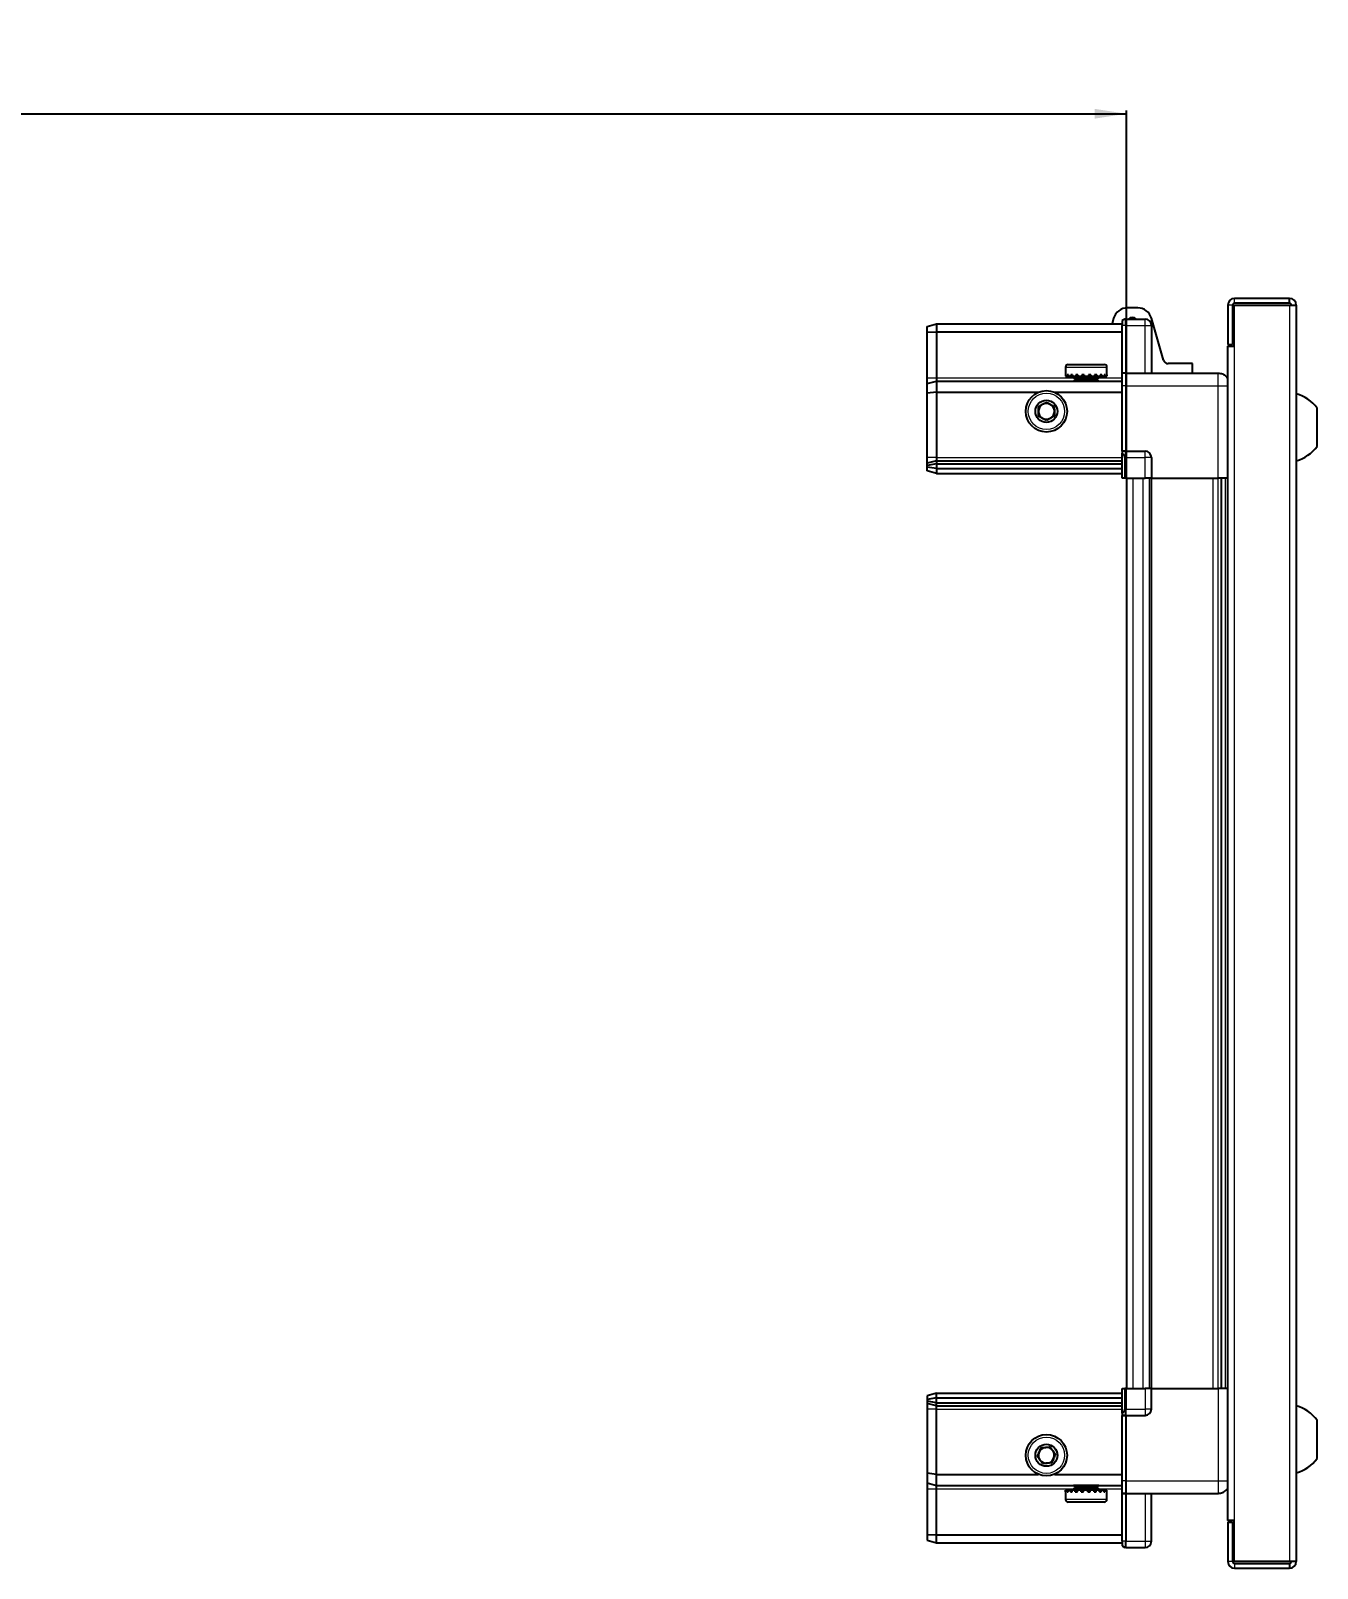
# Model space of a CAD drawing. Header units: millimetres. Extents: x 1214 to 5587, y -75 to 1843.
# Drawn here: x 3612.2 to 4016.4, y 1263.8 to 1746.9 of the extents above; entities that cross this region are included whole.
import ezdxf

# ---------------------------------------------------------------- set-up
doc = ezdxf.new("R2010")
doc.units = ezdxf.units.MM
doc.layers.add('FORMAT', color=7, linetype='Continuous')
doc.styles.add('SLDTEXTSTYLE0', font='TXT', dxfattribs={"width": 0.75})
doc.dimstyles.new('SLDDIMSTYLE0', dxfattribs={"dimtxt": 20, "dimasz": 10, "dimexe": 0, "dimexo": 0.0625, "dimgap": 5, "dimtad": 2, "dimdec": 1, "dimrnd": 1e-09, "dimzin": 12, "dimdsep": 46, "dimtxsty": 'SLDTEXTSTYLE0', "dimsah": 1, "dimcen": 0.09, "dimadec": 0, "dimazin": 3, "dimtfac": 1, "dimtofl": 0, "dimtmove": 0, "dimatfit": 3, "dimfxl": 0, "dimfrac": 2, "dimtolj": 1, "dimtzin": 12, "dimarcsym": 0})

# ---------------------------------------------------------------- blocks, each defined once
blk = doc.blocks.new('_D_5')
at = {"layer": 'FORMAT'}
for p, q in [((3056.46, 1606.34), (3056.46, 1721.83)), ((3056.46, 1720.83), (3956.46, 1720.83)), ((3956.46, 1606.34), (3956.46, 1721.83))]:
    blk.add_line(p, q, dxfattribs=at)
for points in [[(3056.46, 1720.83), (3066.46, 1719.29), (3066.46, 1722.37)], [(3956.46, 1720.83), (3946.46, 1722.37), (3946.46, 1719.29)]]:
    blk.add_solid(points, dxfattribs=at)
at = {"layer": 'FORMAT', "insert": (3484.29, 1746.61), "char_height": 20, "attachment_point": 1, "style": 'SLDTEXTSTYLE0'}
blk.add_mtext('900', dxfattribs=at)

msp = doc.modelspace()

# ---------------------------------------------------------------- linework, layer by layer
at = {"color": 7, "linetype": 'Continuous', "lineweight": 25}
for p, q in [((4007.71, 1662.83), (3990.41, 1662.83)), ((4007.71, 1661.33), (4007.71, 1662.83)), ((3960, 1659.83), (3956.77, 1659.83)), ((3988.31, 1660.73), (3988.31, 1648.33)), ((3989.81, 1660.73), (3989.81, 1648.33)), ((3990.31, 1647.83), (3990.31, 1660.73)), ((3990.31, 1660.73), (4007.71, 1660.73)), ((4007.71, 1661.33), (3990.41, 1661.33)), ((4007.71, 1660.73), (4009.81, 1660.73)), ((4009.81, 1660.73), (4009.81, 1265.93)), ((3893.81, 1654.03), (3896.81, 1654.83)), ((3893.81, 1652.17), (3893.81, 1654.03)), ((3893.81, 1652.17), (3896.81, 1652.33)), ((3893.81, 1637.83), (3893.81, 1652.17)), ((3896.81, 1654.83), (3896.81, 1652.33)), ((3896.81, 1654.83), (3955.11, 1654.83)), ((3896.81, 1652.33), (3896.81, 1637.83)), ((3896.81, 1652.33), (3955.11, 1652.33)), ((3952.44, 1656.57), (3951.95, 1654.83)), ((3955.98, 1656.33), (3955.11, 1655.83)), ((3955.11, 1655.83), (3955.11, 1654.33)), ((3955.11, 1639.53), (3955.11, 1654.33)), ((3956.31, 1656.33), (3955.98, 1656.33)), ((3956.31, 1654.33), (3956.31, 1656.33)), ((3956.31, 1656.33), (3962.31, 1656.33)), ((3956.31, 1654.33), (3956.31, 1639.53)), ((3964.31, 1654.33), (3964.31, 1639.33)), ((3968.09, 1643.42), (3964.32, 1656.57)), ((3988.21, 1647.83), (3988.21, 1278.83)), ((3988.21, 1647.83), (3990.31, 1647.83)), ((3988.31, 1648.33), (3989.81, 1648.33)), ((3893.81, 1636.03), (3893.81, 1637.83)), ((3896.81, 1637.83), (3896.81, 1636.83)), ((3937.31, 1641.23), (3937.31, 1638.33)), ((3937.31, 1638.33), (3937.35, 1638.33)), ((3937.47, 1638.83), (3937.35, 1638.83)), ((3937.35, 1638.83), (3937.35, 1638.33)), ((3937.35, 1638.33), (3937.47, 1638.33)), ((3937.47, 1638.83), (3937.47, 1638.33)), ((3937.47, 1638.33), (3937.88, 1638.33)), ((3938.22, 1638.83), (3937.88, 1638.83)), ((3937.88, 1638.83), (3937.88, 1638.33)), ((3937.88, 1638.33), (3938.22, 1638.33)), ((3938.11, 1642.03), (3949.51, 1642.03)), ((3938.22, 1638.83), (3938.22, 1638.33)), ((3938.22, 1638.33), (3938.99, 1638.33)), ((3939.52, 1638.83), (3938.99, 1638.83)), ((3938.99, 1638.83), (3938.99, 1638.33)), ((3938.99, 1638.33), (3939.52, 1638.33)), ((3939.41, 1638.33), (3939.41, 1638.23)), ((3939.41, 1638.23), (3948.21, 1638.23)), ((3939.52, 1638.83), (3939.52, 1638.33)), ((3939.52, 1638.33), (3940.57, 1638.33)), ((3939.81, 1637.83), (3940.5, 1637.35)), ((3939.81, 1637.83), (3947.81, 1637.83)), ((3941.23, 1638.83), (3940.57, 1638.83)), ((3940.57, 1638.83), (3940.57, 1638.33)), ((3940.57, 1638.33), (3941.23, 1638.33)), ((3941.23, 1638.83), (3941.23, 1638.33)), ((3941.23, 1638.33), (3942.47, 1638.33)), ((3943.2, 1638.83), (3942.47, 1638.83)), ((3942.47, 1638.83), (3942.47, 1638.33)), ((3942.47, 1638.33), (3942.91, 1638.33)), ((3942.91, 1638.83), (3942.91, 1638.33)), ((3943.2, 1638.83), (3943.2, 1638.33)), ((3943.2, 1638.33), (3944.5, 1638.33)), ((3945.23, 1638.83), (3944.5, 1638.83)), ((3944.5, 1638.83), (3944.5, 1638.33)), ((3944.77, 1638.83), (3944.77, 1638.33)), ((3944.77, 1638.33), (3945.23, 1638.33)), ((3945.23, 1638.83), (3945.23, 1638.33)), ((3945.23, 1638.33), (3946.47, 1638.33)), ((3947.12, 1638.83), (3946.47, 1638.83)), ((3946.47, 1638.83), (3946.47, 1638.33)), ((3946.47, 1638.33), (3947.12, 1638.33)), ((3947.12, 1638.83), (3947.12, 1638.33)), ((3947.12, 1638.33), (3948.17, 1638.33)), ((3947.12, 1637.35), (3947.81, 1637.83)), ((3948.69, 1638.83), (3948.17, 1638.83)), ((3948.17, 1638.83), (3948.17, 1638.33)), ((3948.17, 1638.33), (3948.69, 1638.33)), ((3948.21, 1638.23), (3948.21, 1638.33)), ((3948.69, 1638.83), (3948.69, 1638.33)), ((3948.69, 1638.33), (3949.45, 1638.33)), ((3949.78, 1638.83), (3949.45, 1638.83)), ((3949.45, 1638.83), (3949.45, 1638.33)), ((3949.45, 1638.33), (3949.78, 1638.33)), ((3949.78, 1638.83), (3949.78, 1638.33)), ((3949.78, 1638.33), (3950.17, 1638.33)), ((3950.28, 1638.83), (3950.17, 1638.83)), ((3950.17, 1638.83), (3950.17, 1638.33)), ((3950.17, 1638.33), (3950.28, 1638.33)), ((3950.28, 1638.83), (3950.28, 1638.33)), ((3950.28, 1638.33), (3950.31, 1638.33)), ((3950.31, 1638.33), (3950.31, 1641.23)), ((3955.11, 1639.33), (3955.11, 1639.53)), ((3956.31, 1639.33), (3955.11, 1639.33)), ((3955.11, 1635.33), (3955.11, 1639.33)), ((3956.31, 1639.53), (3956.31, 1639.33)), ((3956.31, 1639.33), (3956.31, 1635.33)), ((3956.31, 1639.33), (3985.31, 1639.33)), ((3977.26, 1642.33), (3969.53, 1642.33)), ((3977.26, 1639.33), (3977.26, 1642.33)), ((3893.81, 1636.03), (3896.81, 1636.83)), ((3893.81, 1633), (3893.81, 1636.03)), ((3896.81, 1633.33), (3893.81, 1633)), ((3893.81, 1612.83), (3893.81, 1633)), ((3896.81, 1636.83), (3896.81, 1633.33)), ((3896.81, 1636.83), (3955.11, 1636.83)), ((3896.81, 1633.33), (3896.81, 1612.83)), ((3896.81, 1633.33), (3928.81, 1633.33)), ((3933.81, 1633.33), (3955.11, 1633.33)), ((3940.5, 1637.35), (3939.81, 1636.86)), ((3939.81, 1636.86), (3939.81, 1636.83)), ((3939.81, 1636.86), (3947.81, 1636.86)), ((3940.5, 1637.35), (3947.12, 1637.35)), ((3947.81, 1636.86), (3947.12, 1637.35)), ((3947.81, 1636.83), (3947.81, 1636.86)), ((3955.11, 1615.03), (3955.11, 1635.33)), ((3956.31, 1635.33), (3956.31, 1615.03)), ((4016.41, 1616.33), (4016.41, 1628.33)), ((3955.11, 1614.83), (3955.11, 1615.03)), ((3956.31, 1614.83), (3955.11, 1614.83)), ((3955.11, 1614.83), (3955.11, 1614.15)), ((3955.11, 1606.33), (3955.11, 1614.15)), ((3956.31, 1615.03), (3956.31, 1614.83)), ((3956.31, 1612.83), (3956.31, 1614.83)), ((3956.31, 1612.83), (3956.31, 1614.83)), ((3956.31, 1614.83), (3962.31, 1614.83)), ((3893.81, 1611.03), (3893.81, 1612.83)), ((3896.81, 1611.83), (3893.81, 1611.03)), ((3893.81, 1610.29), (3893.81, 1611.03)), ((3896.81, 1610.83), (3893.81, 1610.29)), ((3893.81, 1609.78), (3893.81, 1610.29)), ((3896.81, 1609.33), (3893.81, 1609.78)), ((3893.81, 1608.63), (3893.81, 1609.78)), ((3896.81, 1612.83), (3896.81, 1611.83)), ((3896.81, 1611.83), (3896.81, 1610.83)), ((3896.81, 1611.83), (3955.11, 1611.83)), ((3896.81, 1610.83), (3896.81, 1609.33)), ((3896.81, 1610.83), (3955.11, 1610.83)), ((3896.81, 1609.33), (3955.11, 1609.33)), ((3896.81, 1609.33), (3896.81, 1607.83)), ((3955.98, 1612.83), (3955.98, 1606.33)), ((3956.31, 1612.83), (3956.31, 1606.33)), ((3964.31, 1612.83), (3964.31, 1606.33)), ((3896.81, 1607.83), (3893.81, 1608.63)), ((3896.81, 1607.83), (3955.11, 1607.83)), ((3955.98, 1606.33), (3955.11, 1606.33)), ((3956.31, 1606.33), (3955.98, 1606.33)), ((3956.31, 1606.33), (3962.31, 1606.33)), ((3956.46, 1606.33), (3956.46, 1320.33)), ((3964.31, 1606.33), (3962.31, 1606.33)), ((3963.66, 1606.33), (3963.66, 1320.33)), ((3964.31, 1606.33), (3985.31, 1606.33)), ((3986.33, 1320.33), (3986.33, 1606.33)), ((3986.37, 1320.33), (3986.37, 1606.33)), ((3988.16, 1606.33), (3988.16, 1320.33)), ((3896.81, 1318.83), (3893.81, 1318.03)), ((3896.81, 1317.33), (3896.81, 1318.83)), ((3896.81, 1318.83), (3955.11, 1318.83)), ((3955.11, 1312.51), (3955.11, 1320.33)), ((3955.11, 1320.33), (3955.98, 1320.33)), ((3955.98, 1320.33), (3955.98, 1320.33)), ((3955.98, 1320.33), (3955.98, 1313.83)), ((3956.31, 1320.33), (3955.98, 1320.33)), ((3956.31, 1320.33), (3956.31, 1313.83)), ((3956.31, 1320.33), (3956.31, 1320.33)), ((3956.31, 1320.33), (3962.31, 1320.33)), ((3956.31, 1320.33), (3956.31, 1313.83)), ((3964.31, 1320.33), (3962.31, 1320.33)), ((3964.31, 1313.83), (3964.31, 1320.33)), ((3964.31, 1320.33), (3985.31, 1320.33)), ((3893.81, 1318.03), (3893.81, 1316.87)), ((3896.81, 1317.33), (3893.81, 1316.87)), ((3893.81, 1316.87), (3893.81, 1316.37)), ((3896.81, 1315.83), (3893.81, 1316.37)), ((3893.81, 1316.37), (3893.81, 1315.63)), ((3896.81, 1314.83), (3893.81, 1315.63)), ((3893.81, 1315.63), (3893.81, 1313.83)), ((3896.81, 1315.83), (3896.81, 1317.33)), ((3896.81, 1317.33), (3955.11, 1317.33)), ((3896.81, 1315.83), (3955.11, 1315.83)), ((3896.81, 1314.83), (3896.81, 1315.83)), ((3896.81, 1314.83), (3955.11, 1314.83)), ((3896.81, 1313.83), (3896.81, 1314.83)), ((3893.81, 1313.83), (3893.81, 1293.66)), ((3896.81, 1293.33), (3896.81, 1313.83)), ((3955.11, 1312.51), (3955.11, 1311.83)), ((3956.31, 1311.83), (3955.11, 1311.83)), ((3955.11, 1311.63), (3955.11, 1311.83)), ((3955.11, 1291.33), (3955.11, 1311.63)), ((3956.31, 1311.83), (3956.31, 1313.83)), ((3956.31, 1311.83), (3956.31, 1311.63)), ((3956.31, 1311.83), (3962.31, 1311.83)), ((3956.31, 1311.63), (3956.31, 1291.33)), ((4016.41, 1298.33), (4016.41, 1310.33)), ((3896.81, 1293.33), (3893.81, 1293.66)), ((3893.81, 1293.66), (3893.81, 1290.63)), ((3893.81, 1290.63), (3896.81, 1289.83)), ((3893.81, 1290.63), (3893.81, 1288.83)), ((3896.81, 1293.33), (3928.81, 1293.33)), ((3896.81, 1289.83), (3896.81, 1293.33)), ((3896.81, 1289.83), (3955.11, 1289.83)), ((3896.81, 1288.83), (3896.81, 1289.83)), ((3933.81, 1293.33), (3955.11, 1293.33)), ((3939.81, 1289.83), (3939.81, 1289.8)), ((3947.81, 1289.8), (3947.81, 1289.83)), ((3955.11, 1287.33), (3955.11, 1291.33)), ((3956.31, 1291.33), (3956.31, 1287.33)), ((3893.81, 1288.83), (3893.81, 1274.48)), ((3896.81, 1274.33), (3896.81, 1288.83)), ((3937.31, 1288.33), (3937.31, 1285.43)), ((3937.33, 1288.33), (3937.31, 1288.33)), ((3937.33, 1287.83), (3937.33, 1288.33)), ((3937.43, 1288.33), (3937.33, 1288.33)), ((3937.33, 1287.83), (3937.43, 1287.83)), ((3937.43, 1287.83), (3937.43, 1288.33)), ((3937.8, 1288.33), (3937.43, 1288.33)), ((3937.8, 1287.83), (3937.8, 1288.33)), ((3938.12, 1288.33), (3937.8, 1288.33)), ((3937.8, 1287.83), (3938.12, 1287.83)), ((3938.12, 1287.83), (3938.12, 1288.33)), ((3938.86, 1288.33), (3938.12, 1288.33)), ((3938.86, 1287.83), (3938.86, 1288.33)), ((3939.37, 1288.33), (3938.86, 1288.33)), ((3938.86, 1287.83), (3939.37, 1287.83)), ((3939.37, 1287.83), (3939.37, 1288.33)), ((3940.4, 1288.33), (3939.37, 1288.33)), ((3939.41, 1288.43), (3939.41, 1288.33)), ((3948.21, 1288.43), (3939.41, 1288.43)), ((3939.81, 1289.8), (3940.5, 1289.31)), ((3947.81, 1289.8), (3939.81, 1289.8)), ((3940.5, 1289.31), (3939.81, 1288.83)), ((3947.81, 1288.83), (3939.81, 1288.83)), ((3940.4, 1287.83), (3940.4, 1288.33)), ((3941.05, 1288.33), (3940.4, 1288.33)), ((3940.4, 1287.83), (3941.05, 1287.83)), ((3947.12, 1289.31), (3940.5, 1289.31)), ((3941.05, 1287.83), (3941.05, 1288.33)), ((3942.28, 1288.33), (3941.05, 1288.33)), ((3942.28, 1287.83), (3942.28, 1288.33)), ((3942.77, 1288.33), (3942.28, 1288.33)), ((3942.28, 1287.83), (3943, 1287.83)), ((3942.77, 1287.83), (3942.77, 1288.33)), ((3943, 1287.83), (3943, 1288.33)), ((3944.3, 1288.33), (3943, 1288.33)), ((3944.3, 1287.83), (3944.3, 1288.33)), ((3944.3, 1287.83), (3945.04, 1287.83)), ((3944.64, 1287.83), (3944.64, 1288.33)), ((3945.04, 1288.33), (3944.64, 1288.33)), ((3945.04, 1287.83), (3945.04, 1288.33)), ((3946.28, 1288.33), (3945.04, 1288.33)), ((3946.28, 1287.83), (3946.28, 1288.33)), ((3946.95, 1288.33), (3946.28, 1288.33)), ((3946.28, 1287.83), (3946.95, 1287.83)), ((3946.95, 1287.83), (3946.95, 1288.33)), ((3948.02, 1288.33), (3946.95, 1288.33)), ((3947.12, 1289.31), (3947.81, 1289.8)), ((3947.81, 1288.83), (3947.12, 1289.31)), ((3948.02, 1287.83), (3948.02, 1288.33)), ((3948.55, 1288.33), (3948.02, 1288.33)), ((3948.02, 1287.83), (3948.55, 1287.83)), ((3948.21, 1288.33), (3948.21, 1288.43)), ((3948.55, 1287.83), (3948.55, 1288.33)), ((3949.34, 1288.33), (3948.55, 1288.33)), ((3949.34, 1287.83), (3949.34, 1288.33)), ((3949.7, 1288.33), (3949.34, 1288.33)), ((3949.34, 1287.83), (3949.7, 1287.83)), ((3949.7, 1287.83), (3949.7, 1288.33)), ((3950.13, 1288.33), (3949.7, 1288.33)), ((3950.13, 1287.83), (3950.13, 1288.33)), ((3950.26, 1288.33), (3950.13, 1288.33)), ((3950.13, 1287.83), (3950.26, 1287.83)), ((3950.26, 1287.83), (3950.26, 1288.33)), ((3950.31, 1288.33), (3950.26, 1288.33)), ((3950.31, 1285.43), (3950.31, 1288.33)), ((3956.31, 1287.33), (3955.11, 1287.33)), ((3955.11, 1287.13), (3955.11, 1287.33)), ((3955.11, 1272.33), (3955.11, 1287.13)), ((3956.31, 1287.33), (3956.31, 1287.13)), ((3956.31, 1287.33), (3985.31, 1287.33)), ((3956.31, 1287.13), (3956.31, 1272.33)), ((3956.31, 1287.13), (3956.31, 1272.33)), ((3964.31, 1272.33), (3964.31, 1287.33)), ((3949.51, 1284.63), (3938.11, 1284.63)), ((3990.31, 1278.83), (3988.21, 1278.83)), ((3988.31, 1278.33), (3988.31, 1265.93)), ((3988.31, 1278.33), (3989.81, 1278.33)), ((3989.81, 1278.33), (3989.81, 1265.93)), ((3990.31, 1265.93), (3990.31, 1278.83)), ((3893.81, 1274.48), (3896.81, 1274.33)), ((3893.81, 1274.48), (3893.81, 1272.63)), ((3893.81, 1272.63), (3896.81, 1271.83)), ((3896.81, 1274.33), (3955.11, 1274.33)), ((3896.81, 1271.83), (3896.81, 1274.33)), ((3896.81, 1271.83), (3955.11, 1271.83)), ((3955.11, 1272.33), (3955.11, 1270.83)), ((3955.11, 1270.83), (3955.98, 1270.33)), ((3956.31, 1270.33), (3956.31, 1272.33)), ((3956.31, 1270.33), (3955.98, 1270.33)), ((3956.31, 1270.33), (3962.31, 1270.33)), ((4007.71, 1265.93), (3990.31, 1265.93)), ((4009.81, 1265.93), (4007.71, 1265.93)), ((3990.41, 1265.33), (4007.71, 1265.33)), ((3990.41, 1263.83), (4007.71, 1263.83)), ((4007.71, 1265.33), (4007.71, 1263.83))]:
    msp.add_line(p, q, dxfattribs=at)
at = {"color": 8, "linetype": 'Continuous', "lineweight": 18}
for p, q in [((3990.41, 1661.33), (3990.41, 1662.83)), ((3989.81, 1660.73), (3988.31, 1660.73)), ((4007.71, 1660.73), (4007.71, 1265.93)), ((3956.31, 1654.33), (3955.11, 1654.33)), ((3956.31, 1654.33), (3962.31, 1654.33)), ((3962.31, 1654.33), (3962.31, 1656.33)), ((3962.31, 1654.33), (3964.31, 1654.33)), ((3962.31, 1639.33), (3962.31, 1654.33)), ((3990.31, 1647.83), (3990.31, 1278.83)), ((3893.81, 1637.83), (3896.81, 1637.83)), ((3896.81, 1637.83), (3939.81, 1637.83)), ((3937.31, 1641.23), (3950.31, 1641.23)), ((3947.81, 1637.83), (3955.11, 1637.83)), ((3955.11, 1639.53), (3956.31, 1639.53)), ((3956.31, 1635.33), (3955.11, 1635.33)), ((3956.31, 1635.33), (3985.31, 1635.33)), ((3985.31, 1606.33), (3985.31, 1635.33)), ((3955.11, 1615.03), (3956.31, 1615.03)), ((3962.31, 1612.83), (3962.31, 1614.83)), ((3896.81, 1612.83), (3893.81, 1612.83)), ((3896.81, 1612.83), (3955.11, 1612.83)), ((3956.31, 1612.83), (3955.98, 1612.83)), ((3956.31, 1612.83), (3962.31, 1612.83)), ((3964.31, 1612.83), (3962.31, 1612.83)), ((3962.31, 1606.33), (3962.31, 1612.83)), ((3958.46, 1606.33), (3958.46, 1320.33)), ((3961.66, 1606.33), (3961.66, 1320.33)), ((3964.31, 1606.33), (3964.31, 1320.33)), ((3983.71, 1320.33), (3983.71, 1606.33)), ((3985.13, 1606.33), (3985.13, 1320.33)), ((3987.58, 1320.33), (3987.58, 1606.33)), ((3956.31, 1320.33), (3955.98, 1320.33)), ((3962.31, 1320.33), (3962.31, 1313.83)), ((3985.31, 1320.33), (3985.31, 1291.33)), ((3896.81, 1313.83), (3893.81, 1313.83)), ((3896.81, 1313.83), (3955.11, 1313.83)), ((3956.31, 1311.63), (3955.11, 1311.63)), ((3956.31, 1313.83), (3955.98, 1313.83)), ((3956.31, 1313.83), (3962.31, 1313.83)), ((3964.31, 1313.83), (3962.31, 1313.83)), ((3962.31, 1313.83), (3962.31, 1311.83)), ((3956.31, 1291.33), (3955.11, 1291.33)), ((3956.31, 1291.33), (3985.31, 1291.33)), ((3893.81, 1288.83), (3896.81, 1288.83)), ((3896.81, 1288.83), (3939.81, 1288.83)), ((3950.31, 1285.43), (3937.31, 1285.43)), ((3947.81, 1288.83), (3955.11, 1288.83)), ((3956.31, 1287.13), (3955.11, 1287.13)), ((3962.31, 1287.33), (3962.31, 1272.33)), ((3956.31, 1272.33), (3955.11, 1272.33)), ((3956.31, 1272.33), (3962.31, 1272.33)), ((3962.31, 1272.33), (3964.31, 1272.33)), ((3962.31, 1272.33), (3962.31, 1270.33)), ((3989.81, 1265.93), (3988.31, 1265.93)), ((3990.41, 1265.33), (3990.41, 1263.83))]:
    msp.add_line(p, q, dxfattribs=at)
at = {"color": 7, "linetype": 'Continuous', "lineweight": 25}
for centre, radius in [((3931.31, 1627.33), 6.5), ((3931.31, 1627.33), 3.46), ((3931.31, 1299.33), 6.5), ((3931.31, 1299.33), 3.46)]:
    msp.add_circle(centre, radius, dxfattribs=at)
at = {"color": 8, "linetype": 'Continuous', "lineweight": 18}
for centre in [(3931.31, 1627.33), (3931.31, 1299.33)]:
    msp.add_circle(centre, 5.7, dxfattribs=at)
at = {"color": 7, "linetype": 'Continuous', "lineweight": 25}
for centre, radius, start, end in [((3990.41, 1660.73), 2.1, 90, 180), ((4007.71, 1660.73), 2.1, 0, 90), ((3956.77, 1655.33), 4.5, 90, 164), ((3960, 1655.33), 4.5, 16, 90), ((3990.41, 1660.73), 0.6, 90, 180), ((4007.71, 1660.73), 0.6, 0, 90), ((3958.36, 1654.93), 1.9, 47.4631, 132.5369), ((3962.31, 1654.33), 2, 0, 90), ((3969.53, 1643.83), 1.5, 196, 270), ((3938.11, 1641.23), 0.8, 90, 180), ((3939.41, 1637.83), 0.4, 0, 90), ((3948.21, 1637.83), 0.4, 90, 180), ((3949.51, 1641.23), 0.8, 0, 90), ((4006.79, 1621.31), 11.91, 36.1266, 75.2996), ((3931.31, 1627.33), 2.5, 120.741, 180.741), ((3931.31, 1627.33), 2.5, 60.741, 120.741), ((3931.31, 1627.33), 2.5, 0.741, 60.741), ((3931.31, 1627.33), 2.5, 180.741, 240.741), ((3931.31, 1627.33), 2.5, 240.741, 300.741), ((3931.31, 1627.33), 2.5, 300.741, 0.741), ((3962.31, 1612.83), 2, 0, 90), ((4006.79, 1623.35), 11.91, 284.7004, 323.8734), ((4006.79, 1303.31), 11.91, 36.1266, 75.2996), ((3962.31, 1313.83), 2, 270, 0), ((3931.31, 1299.33), 2.5, 155.9116, 215.9116), ((3931.31, 1299.33), 2.5, 95.9116, 155.9116), ((3931.31, 1299.33), 2.5, 35.9116, 95.9116), ((3931.31, 1299.33), 2.5, 335.9116, 35.9116), ((3931.31, 1299.33), 2.5, 215.9116, 275.9116), ((3931.31, 1299.33), 2.5, 275.9116, 335.9116), ((4006.79, 1305.35), 11.91, 284.7004, 323.8734), ((3938.11, 1285.43), 0.8, 180, 270), ((3939.41, 1288.83), 0.4, 270, 0), ((3948.21, 1288.83), 0.4, 180, 270), ((3949.51, 1285.43), 0.8, 270, 0), ((3962.31, 1272.33), 2, 270, 0), ((3990.41, 1265.93), 2.1, 180, 270), ((3990.41, 1265.93), 0.6, 180, 270), ((4007.71, 1265.93), 2.1, 270, 0), ((4007.71, 1265.93), 0.6, 270, 0)]:
    msp.add_arc(centre, radius, start, end, dxfattribs=at)
for centre, start_param, end_param in [((3952.51, 1612.83), 0, 0.722734), ((3952.51, 1313.83), 5.560451, 6.283185)]:
    msp.add_ellipse(centre, major_axis=(3.46, 0), ratio=0.57735, start_param=start_param, end_param=end_param, dxfattribs=at)
for points, knots in [([(3985.31, 1639.33), (3985.75, 1639.28), (3986.43, 1639.21), (3987.24, 1638.77), (3987.8, 1638.34), (3988.08, 1637.96), (3988.21, 1637.78)], [0, 0, 0, 0, 0.384298, 0.591173, 0.802437, 1, 1, 1, 1]), ([(3928.79, 1628.74), (3929.24, 1629), (3930.06, 1629.5), (3930.89, 1629.99), (3931.27, 1630.22)], [0, 0, 0, 0, 0.534686, 1, 1, 1, 1]), ([(3928.83, 1625.85), (3928.83, 1625.98), (3928.82, 1626.58), (3928.81, 1627.57), (3928.8, 1628.4), (3928.79, 1628.74)], [0, 0, 0, 0, 0.133125, 0.637099, 1, 1, 1, 1]), ([(3931.27, 1630.22), (3931.72, 1629.96), (3932.57, 1629.49), (3933.4, 1629.02), (3933.79, 1628.81)], [0, 0, 0, 0, 0.534686, 1, 1, 1, 1]), ([(3933.79, 1628.81), (3933.8, 1628.46), (3933.81, 1627.64), (3933.82, 1626.64), (3933.83, 1626.04), (3933.83, 1625.92)], [0, 0, 0, 0, 0.362901, 0.866875, 1, 1, 1, 1]), ([(3931.35, 1624.44), (3930.9, 1624.7), (3930.06, 1625.17), (3929.22, 1625.64), (3928.83, 1625.85)], [0, 0, 0, 0, 0.534686, 1, 1, 1, 1]), ([(3933.83, 1625.92), (3933.39, 1625.66), (3932.56, 1625.16), (3931.73, 1624.67), (3931.35, 1624.44)], [0, 0, 0, 0, 0.5346859, 1, 1, 1, 1]), ([(3988.16, 1606.33), (3988.12, 1606.33), (3987.9, 1606.33), (3987.18, 1606.33), (3986.22, 1606.33), (3985.57, 1606.33), (3985.31, 1606.33)], [0, 0, 0, 0, 0.071707, 0.420979, 0.770251, 1, 1, 1, 1]), ([(3988.16, 1320.33), (3988.12, 1320.33), (3987.9, 1320.33), (3987.18, 1320.33), (3986.22, 1320.33), (3985.57, 1320.33), (3985.31, 1320.33)], [0, 0, 0, 0, 0.071707, 0.420979, 0.770251, 1, 1, 1, 1]), ([(3928.44, 1299.03), (3928.65, 1299.5), (3929.04, 1300.38), (3929.44, 1301.26), (3929.62, 1301.67)], [0, 0, 0, 0, 0.534686, 1, 1, 1, 1]), ([(3929.62, 1301.67), (3929.96, 1301.7), (3930.78, 1301.79), (3931.77, 1301.89), (3932.36, 1301.95), (3932.49, 1301.96)], [0, 0, 0, 0, 0.362901, 0.866875, 1, 1, 1, 1]), ([(3932.49, 1301.96), (3932.79, 1301.55), (3933.36, 1300.77), (3933.92, 1299.99), (3934.18, 1299.63)], [0, 0, 0, 0, 0.534686, 1, 1, 1, 1]), ([(3934.18, 1299.63), (3933.97, 1299.16), (3933.58, 1298.28), (3933.19, 1297.4), (3933, 1296.99)], [0, 0, 0, 0, 0.534686, 1, 1, 1, 1]), ([(3930.13, 1296.69), (3929.83, 1297.11), (3929.26, 1297.89), (3928.7, 1298.67), (3928.44, 1299.03)], [0, 0, 0, 0, 0.534686, 1, 1, 1, 1]), ([(3933, 1296.99), (3932.88, 1296.98), (3932.28, 1296.92), (3931.29, 1296.81), (3930.48, 1296.73), (3930.13, 1296.69)], [0, 0, 0, 0, 0.1331247, 0.6370994, 1, 1, 1, 1]), ([(3985.31, 1287.33), (3985.75, 1287.38), (3986.43, 1287.45), (3987.24, 1287.89), (3987.8, 1288.32), (3988.08, 1288.7), (3988.21, 1288.88)], [0, 0, 0, 0, 0.384298, 0.591173, 0.802437, 1, 1, 1, 1])]:
    msp.add_open_spline(points, degree=3, knots=knots, dxfattribs=at)
at = {"color": 8, "linetype": 'Continuous', "lineweight": 18}
for points in [[(3985.31, 1635.33), (3985.31, 1635.85), (3985.31, 1636.9), (3985.31, 1638.22), (3985.31, 1639.15), (3985.31, 1639.27), (3985.31, 1639.33)], [(3985.31, 1291.33), (3985.31, 1290.81), (3985.31, 1289.76), (3985.31, 1288.44), (3985.31, 1287.51), (3985.31, 1287.39), (3985.31, 1287.33)]]:
    msp.add_open_spline(points, degree=3, dxfattribs=at)
for points in [[(3985.31, 1635.33), (3985.75, 1635.33), (3986.43, 1635.33), (3987.24, 1635.33), (3987.8, 1635.33), (3988.08, 1635.33), (3988.21, 1635.33)], [(3985.31, 1291.33), (3985.75, 1291.33), (3986.43, 1291.33), (3987.24, 1291.33), (3987.8, 1291.33), (3988.08, 1291.33), (3988.21, 1291.33)]]:
    msp.add_open_spline(points, degree=3, knots=[0, 0, 0, 0, 0.384298, 0.591173, 0.802437, 1, 1, 1, 1], dxfattribs=at)

# ---------------------------------------------------------------- dimensions: what is measured, and where the dimension line sits
at = {"layer": 'FORMAT'}
dim = msp.add_linear_dim(base=(3956.46, 1720.83), p1=(3056.46, 1606.33), p2=(3956.46, 1606.33), angle=0, dimstyle='SLDDIMSTYLE0', dxfattribs=at)
dim.commit()
dim.dimension.update_dxf_attribs({"geometry": '_D_5', "text_midpoint": (3506.46, 1720.83), "dimtype": 160})

doc.saveas('drawing.dxf')
